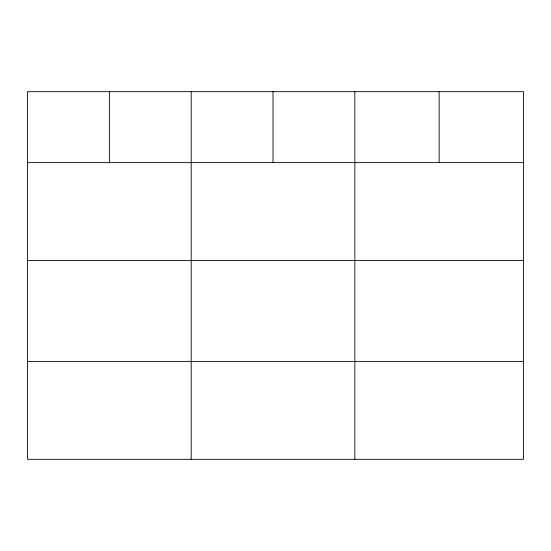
<?xml version="1.0" encoding="UTF-8"?>
<svg xmlns="http://www.w3.org/2000/svg" width="551" height="551" viewBox="0 0 551 551"><rect width="100%" height="100%" fill="white"/><g stroke="black" fill="none" stroke-linecap="round" stroke-linejoin="round"><path stroke-width="0.83" d="M523.45 162.628L523.45 459.327L27.55 459.327L27.55 91.673L523.45 91.673L523.45 162.628L27.55 162.628M27.55 260.54L523.45 260.54M27.55 361.415L523.45 361.415M439.147 91.673L439.147 162.628M354.844 91.673L354.844 459.327M273.02 91.673L273.02 162.628M191.197 91.673L191.197 459.327M109.374 91.673L109.374 162.628"/></g></svg>
